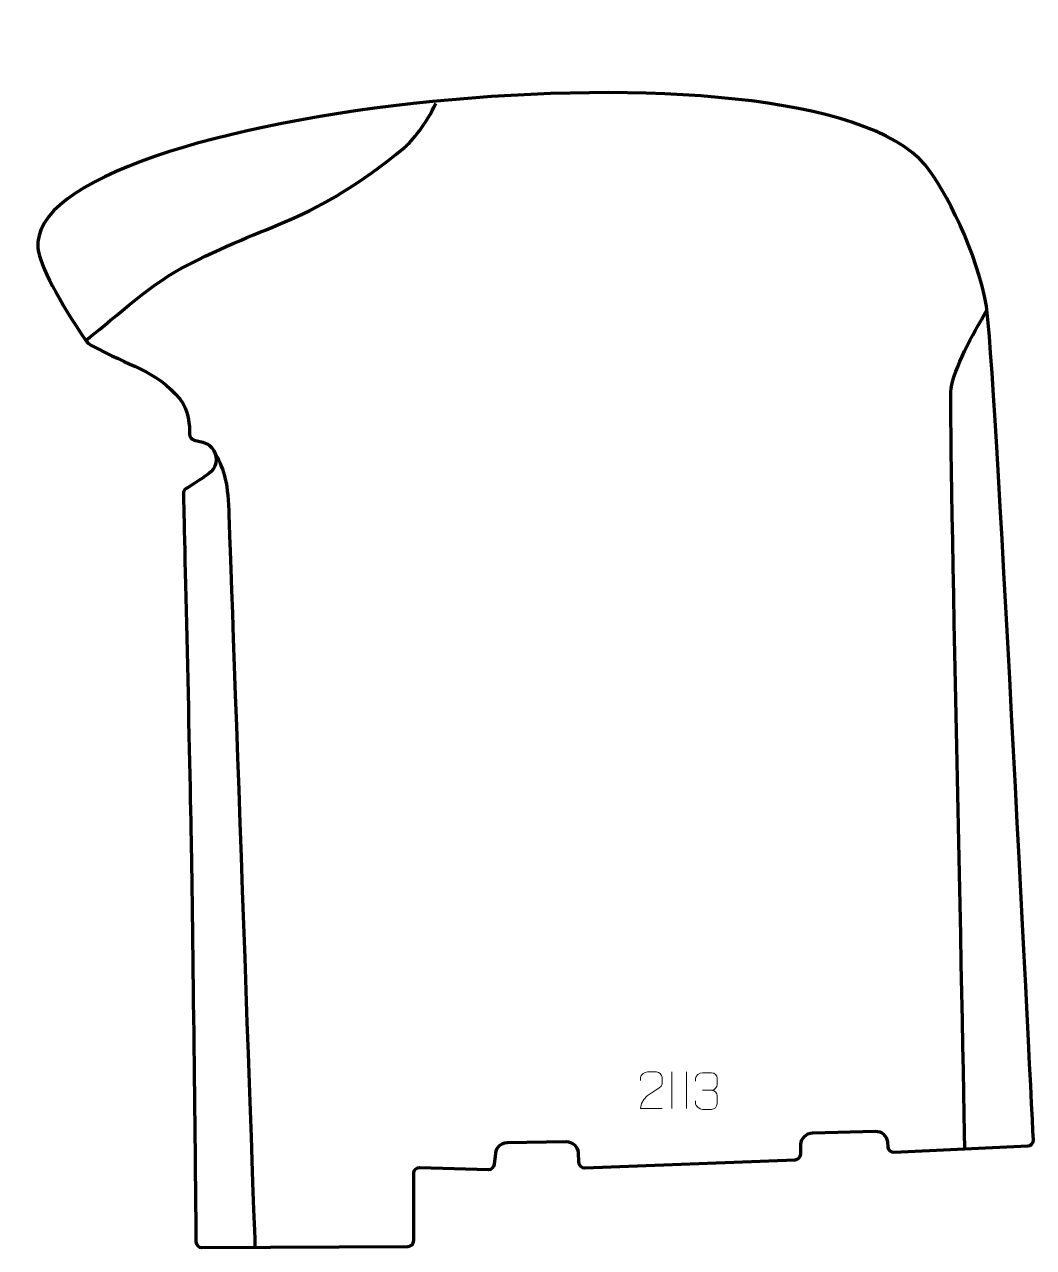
# Model space of a CAD drawing. Header units: millimetres. Extents: x -349 to 340, y -430 to 405.
import ezdxf

# ---------------------------------------------------------------- set-up
doc = ezdxf.new("R2010")
doc.units = ezdxf.units.MM
doc.header["$MEASUREMENT"] = 0
for name, color, linetype in [('layer 1', 7, 'Continuous'), ('layer 2', 7, 'Continuous'), ('layer 3', 7, 'Continuous')]:
    doc.layers.add(name, color=color, linetype=linetype)

msp = doc.modelspace()

# ---------------------------------------------------------------- linework, layer by layer
at = {"layer": 'layer 1', "color": 250, "lineweight": 9}
for points, knots in [([(86.4145, -335.1515), (81.5001, -335.1512), (76.5857, -335.1512), (71.6716, -335.1515), (71.6716, -335.1515), (71.6716, -325.2192), (86.3226, -322.578), (86.4145, -318.2677), (86.4145, -318.2677), (86.4142, -316.8436), (86.4142, -315.4199), (86.4145, -313.9966), (86.4145, -313.9966), (86.3976, -311.9195), (84.2748, -310.1947), (82.6038, -310.1774), (82.6038, -310.1774), (80.5306, -310.1778), (78.4577, -310.1778), (76.3853, -310.1774), (76.3853, -310.1774), (74.5632, -310.1609), (71.7385, -311.953), (71.6716, -314.0466), (71.6716, -314.0466), (71.6716, -314.0466), (71.6716, -316.1014), (71.6716, -316.1014)], [0, 0, 0, 0, 0.125, 0.125, 0.125, 0.125, 0.25, 0.25, 0.25, 0.25, 0.375, 0.375, 0.375, 0.375, 0.5, 0.5, 0.5, 0.5, 0.625, 0.625, 0.625, 0.625, 0.75, 0.75, 0.75, 0.75, 1, 1, 1, 1]), ([(109.2352, -316.4192), (109.2352, -316.4192), (109.2352, -314.562), (109.2352, -314.562), (109.2352, -314.562), (109.2209, -312.8201), (111.8854, -310.702), (113.9445, -310.7247), (113.9445, -310.7247), (116.0086, -310.7247), (118.0726, -310.7247), (120.1363, -310.7247), (120.1363, -310.7247), (122.3308, -310.7159), (123.9291, -312.5627), (123.9735, -314.4748), (123.9735, -314.4748), (123.9731, -315.9099), (123.9731, -317.345), (123.9735, -318.7805), (123.9735, -318.7805), (123.9249, -320.434), (122.3223, -322.664), (120.124, -322.654), (120.124, -322.654), (122.3277, -322.6652), (123.9357, -324.4684), (123.9897, -326.5279), (123.9897, -326.5279), (123.9893, -328.3126), (123.9893, -330.0973), (123.9897, -331.8824), (123.9897, -331.8824), (123.9998, -333.9438), (121.9449, -335.7069), (120.124, -335.6988), (120.124, -335.6988), (118.0587, -335.6985), (115.9935, -335.6985), (113.9279, -335.6988), (113.9279, -335.6988), (111.7593, -335.6873), (109.2283, -333.2871), (109.2097, -331.8253), (109.2097, -331.8253), (109.2097, -331.8253), (109.2097, -329.9167), (109.2097, -329.9167)], [0, 0, 0, 0, 0.07692308, 0.07692308, 0.07692308, 0.07692308, 0.15384615, 0.15384615, 0.15384615, 0.15384615, 0.23076923, 0.23076923, 0.23076923, 0.23076923, 0.30769231, 0.30769231, 0.30769231, 0.30769231, 0.38461538, 0.38461538, 0.38461538, 0.38461538, 0.46153846, 0.46153846, 0.46153846, 0.46153846, 0.53846154, 0.53846154, 0.53846154, 0.53846154, 0.61538462, 0.61538462, 0.61538462, 0.61538462, 0.69230769, 0.69230769, 0.69230769, 0.69230769, 0.76923077, 0.76923077, 0.76923077, 0.76923077, 0.84615385, 0.84615385, 0.84615385, 0.84615385, 1, 1, 1, 1])]:
    msp.add_open_spline(points, degree=3, knots=knots, dxfattribs=at)
for points in [[(93.0431, -310.1773), (93.0431, -310.1773), (93.0431, -335.1514), (93.0431, -335.1514)], [(103.0431, -310.1773), (103.0431, -310.1773), (103.0431, -335.1514), (103.0431, -335.1514)], [(113.9449, -322.6644), (113.9449, -322.6644), (120.1413, -322.6644), (120.1413, -322.6644)]]:
    msp.add_open_spline(points, degree=3, dxfattribs=at)
at = {"layer": 'layer 2', "color": 230, "lineweight": 200}
msp.add_open_spline([(-227.7682, -429.9993), (-229.9691, -430.011), (-231.7662, -428.2446), (-231.7892, -426.0436), (-231.7892, -426.0436), (-232.0897, -397.2601), (-233.9559, -220.1921), (-235.0072, -157.735), (-235.0072, -157.735), (-235.9685, -100.6132), (-239.8826, 63.3001), (-240.3892, 84.4432), (-240.3892, 84.4432), (-240.4227, 85.8402), (-239.7224, 87.148), (-238.541, 87.8948), (-238.541, 87.8948), (-235.3233, 89.9292), (-228.6201, 94.2162), (-223.1341, 98.0453), (-223.1341, 98.0453), (-218.0777, 101.5745), (-216.5307, 108.3721), (-219.5774, 113.7326), (-219.5774, 113.7326), (-219.607, 113.7844), (-219.6362, 113.8359), (-219.6652, 113.8871), (-219.6652, 113.8871), (-221.2711, 116.7079), (-223.9585, 118.7484), (-227.105, 119.5453), (-227.105, 119.5453), (-227.105, 119.5453), (-233.1297, 121.0711), (-233.1297, 121.0711), (-233.1297, 121.0711), (-234.9328, 121.5276), (-236.1802, 123.1645), (-236.1467, 125.0243), (-236.1467, 125.0243), (-236.0479, 130.4991), (-236.6667, 141.8825), (-242.8145, 149.1483), (-242.8145, 149.1483), (-259.7771, 169.1945), (-276.3633, 170.8166), (-303.5763, 185.9208), (-303.5763, 185.9208), (-304.9365, 186.6761), (-306.1057, 187.7404), (-306.9806, 189.0267), (-306.9806, 189.0267), (-325.271, 215.9164), (-338.4928, 239.9466), (-339.651, 251.9132), (-339.651, 251.9132), (-348.8832, 347.3211), (185.9867, 404.6917), (265.8717, 308.8289), (265.8717, 308.8289), (279.7056, 292.2286), (301.8396, 247.9607), (307.768, 212.388), (307.768, 212.388), (313.3966, 178.6169), (337.4306, -307.3325), (339.8503, -356.4621), (339.8503, -356.4621), (339.959, -358.6708), (338.255, -360.5462), (336.0463, -360.652), (336.0463, -360.652), (336.0463, -360.652), (244.7379, -365.0229), (244.7379, -365.0229), (244.7379, -365.0229), (242.6226, -365.1245), (240.7949, -363.5593), (240.5691, -361.4539), (240.5691, -361.4539), (240.5691, -361.4539), (240.1772, -357.7938), (240.1772, -357.7938), (240.1772, -357.7938), (239.7327, -353.6455), (236.1749, -350.5351), (232.0044, -350.649), (232.0044, -350.649), (232.0044, -350.649), (188.9764, -351.8223), (188.9764, -351.8223), (188.9764, -351.8223), (184.7357, -351.9381), (181.3225, -355.3438), (181.1977, -359.5845), (181.1977, -359.5845), (181.1977, -359.5845), (181.0029, -366.21), (181.0029, -366.21), (181.0029, -366.21), (180.9412, -368.3133), (179.2602, -370.0091), (177.1577, -370.0895), (177.1577, -370.0895), (177.1577, -370.0895), (33.5637, -375.5932), (33.5637, -375.5932), (33.5637, -375.5932), (31.3867, -375.6765), (29.5431, -374.0025), (29.417, -371.8277), (29.417, -371.8277), (29.417, -371.8277), (29.0347, -365.23), (29.0347, -365.23), (29.0347, -365.23), (28.7864, -360.9469), (25.2032, -357.622), (20.9134, -357.694), (20.9134, -357.694), (20.9134, -357.694), (-19.3686, -358.3713), (-19.3686, -358.3713), (-19.3686, -358.3713), (-23.4241, -358.4394), (-26.7872, -361.5322), (-27.1939, -365.5676), (-27.1939, -365.5676), (-27.1939, -365.5676), (-27.9524, -373.0871), (-27.9524, -373.0871), (-27.9524, -373.0871), (-28.163, -375.1745), (-29.9502, -376.7447), (-32.0471, -376.6844), (-32.0471, -376.6844), (-32.0471, -376.6844), (-79.0187, -375.3346), (-79.0187, -375.3346), (-79.0187, -375.3346), (-81.2723, -375.2701), (-83.1339, -377.0788), (-83.1339, -379.333), (-83.1339, -379.333), (-83.1339, -379.333), (-83.1339, -425.2601), (-83.1339, -425.2601), (-83.1339, -425.2601), (-83.1339, -427.4611), (-84.9119, -429.2483), (-87.1129, -429.2599), (-87.1129, -429.2599), (-87.1129, -429.2599), (-227.7682, -429.9993), (-227.7682, -429.9993)], degree=3, knots=[0, 0, 0, 0, 0.025, 0.025, 0.025, 0.025, 0.05, 0.05, 0.05, 0.05, 0.075, 0.075, 0.075, 0.075, 0.1, 0.1, 0.1, 0.1, 0.125, 0.125, 0.125, 0.125, 0.15, 0.15, 0.15, 0.15, 0.175, 0.175, 0.175, 0.175, 0.2, 0.2, 0.2, 0.2, 0.225, 0.225, 0.225, 0.225, 0.25, 0.25, 0.25, 0.25, 0.275, 0.275, 0.275, 0.275, 0.3, 0.3, 0.3, 0.3, 0.325, 0.325, 0.325, 0.325, 0.35, 0.35, 0.35, 0.35, 0.375, 0.375, 0.375, 0.375, 0.4, 0.4, 0.4, 0.4, 0.425, 0.425, 0.425, 0.425, 0.45, 0.45, 0.45, 0.45, 0.475, 0.475, 0.475, 0.475, 0.5, 0.5, 0.5, 0.5, 0.525, 0.525, 0.525, 0.525, 0.55, 0.55, 0.55, 0.55, 0.575, 0.575, 0.575, 0.575, 0.6, 0.6, 0.6, 0.6, 0.625, 0.625, 0.625, 0.625, 0.65, 0.65, 0.65, 0.65, 0.675, 0.675, 0.675, 0.675, 0.7, 0.7, 0.7, 0.7, 0.725, 0.725, 0.725, 0.725, 0.75, 0.75, 0.75, 0.75, 0.775, 0.775, 0.775, 0.775, 0.8, 0.8, 0.8, 0.8, 0.825, 0.825, 0.825, 0.825, 0.85, 0.85, 0.85, 0.85, 0.875, 0.875, 0.875, 0.875, 0.9, 0.9, 0.9, 0.9, 0.925, 0.925, 0.925, 0.925, 0.95, 0.95, 0.95, 0.95, 1, 1, 1, 1], dxfattribs=at)
at = {"layer": 'layer 3', "color": 142, "lineweight": 200}
for points, knots in [([(-306.9807, 189.0268), (-292.7172, 199.9026), (-264.8336, 225.9132), (-241.7246, 238.2647), (-241.7246, 238.2647), (-181.4523, 270.4784), (-153.2579, 268.0072), (-89.4244, 320.7399), (-89.4244, 320.7399), (-84.3884, 324.9), (-74.5949, 336.9217), (-68.0738, 350.8091)], [0, 0, 0, 0, 0.25, 0.25, 0.25, 0.25, 0.5, 0.5, 0.5, 0.5, 1, 1, 1, 1]), ([(293.0525, -362.7102), (291.3757, -251.8049), (282.0027, 143.0202), (283.7247, 156.2215), (283.7247, 156.2215), (285.4466, 169.4228), (298.3551, 193.0972), (308.1499, 209.6407)], [0, 0, 0, 0, 0.33333333, 0.33333333, 0.33333333, 0.33333333, 1, 1, 1, 1]), ([(-219.6654, 113.887), (-213.0374, 101.603), (-210.2484, 94.0327), (-209.4518, 72.9161), (-209.4518, 72.9161), (-208.6549, 51.7992), (-191.5222, -429.9994), (-191.5222, -429.9994)], [0, 0, 0, 0, 0.33333333, 0.33333333, 0.33333333, 0.33333333, 1, 1, 1, 1])]:
    msp.add_open_spline(points, degree=3, knots=knots, dxfattribs=at)

doc.saveas('drawing.dxf')
